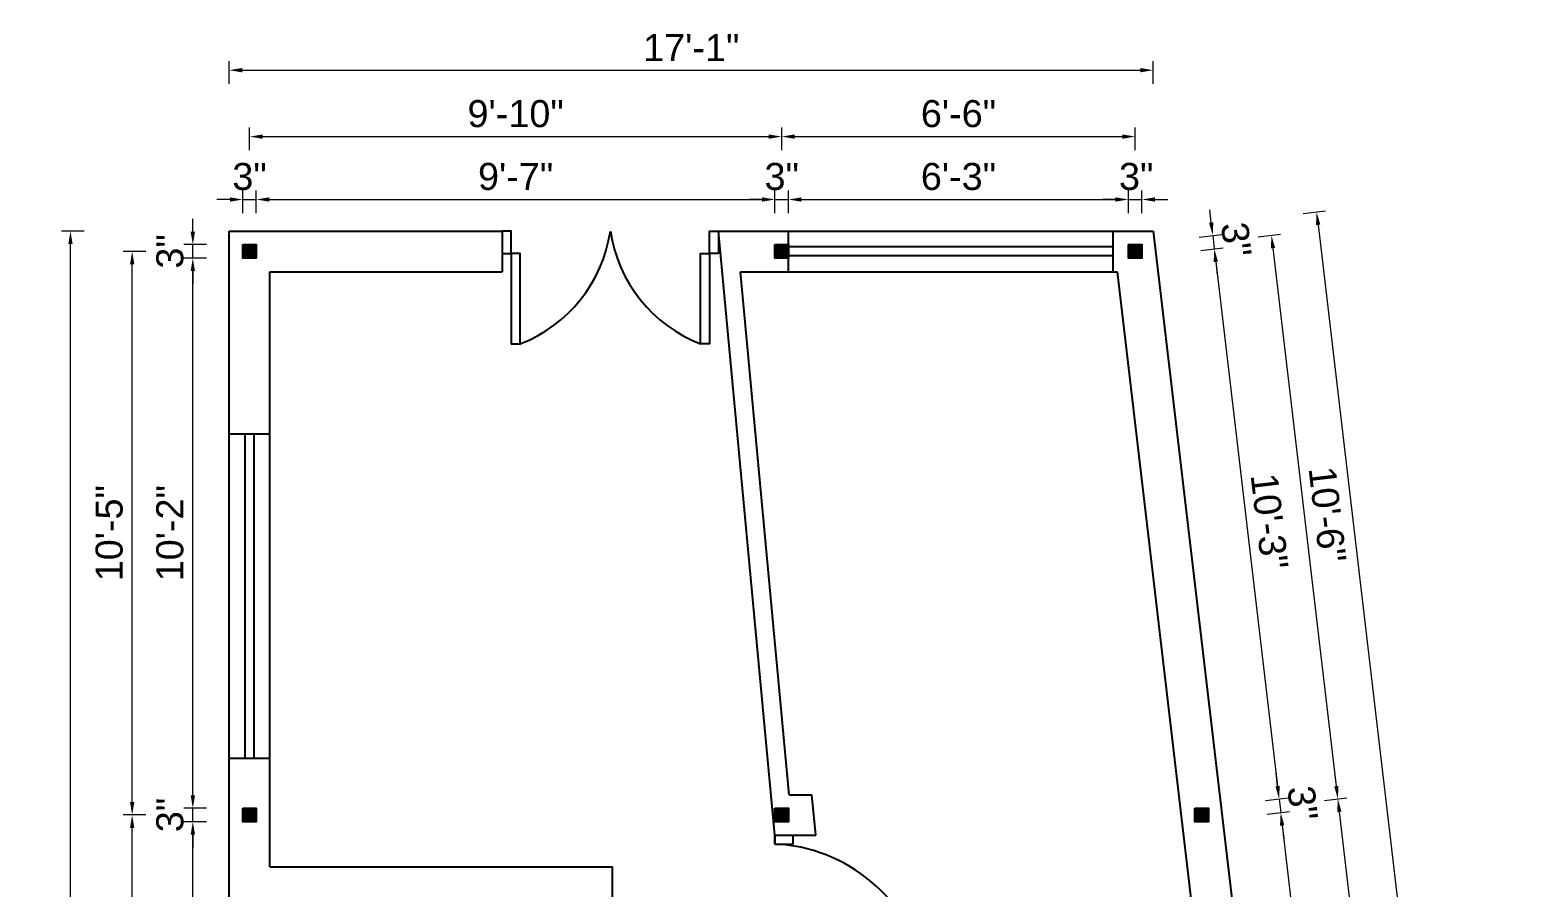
# Model space of a CAD drawing. Header units: inches. Extents: x 54699 to 80583, y -8431 to -3547.
# Drawn here: x 75943.4 to 76274.5, y -4913.8 to -4723.7 of the extents above; entities that cross this region are included whole.
import ezdxf

# ---------------------------------------------------------------- set-up
doc = ezdxf.new("R2010")
doc.units = ezdxf.units.IN
doc.header["$LTSCALE"] = 0.5
doc.header["$MEASUREMENT"] = 0
doc.header["$PDMODE"] = 66
doc.layers.add('DIMENSION', color=5, linetype='Continuous')
for name, color, linetype, lineweight in [('steps', 253, 'Continuous', 20), ('Toilet', 7, 'Continuous', 25), ('truss', 1, 'Continuous', 25)]:
    doc.layers.add(name, color=color, linetype=linetype, lineweight=lineweight)
doc.styles.add('Lettring Text', font='arial.ttf')
doc.dimstyles.new('Copy of Standard', dxfattribs={"dimtxt": 6, "dimasz": 2.875, "dimexe": 2, "dimexo": 4, "dimgap": 2, "dimtad": 1, "dimdec": 0, "dimrnd": 1, "dimzin": 0, "dimdsep": 46, "dimlunit": 4, "dimtxsty": 'Lettring Text', "dimcen": 0.1, "dimclrd": 7, "dimclre": 7, "dimclrt": 7, "dimazin": 0, "dimtfac": 0.645, "dimtdec": 0, "dimtmove": 1, "dimatfit": 0, "dimfxl": 3, "dimfxlon": 1, "dimtfillclr": 256, "dimtolj": 1, "dimtzin": 0, "dimlwd": -1, "dimlwe": -1, "dimarcsym": 2})
pattern_1 = [(45, (2059.24337, 0), (-0.08838834765, 0.08838834765), [])]
pattern_2 = [(45, (2058.74337, 0), (-0.08838834765, 0.08838834765), [])]

# ---------------------------------------------------------------- blocks, each defined once
blk = doc.blocks.new('*D981')
at = {"layer": 'Defpoints', "color": 0, "ltscale": 0.5, "transparency": 16777216}
for p in [(75993.64, -4761.3), (75990.64, -4771.31), (75993.64, -4771.31)]:
    blk.add_point(p, dxfattribs=at)
at = {"layer": 'steps', "color": 7, "ltscale": 0.5, "transparency": 16777216}
for p, q in [((75990.64, -4764.3), (75990.64, -4759.3)), ((75993.64, -4764.3), (75993.64, -4759.3)), ((75987.77, -4761.3), (75984.89, -4761.3)), ((75990.64, -4761.3), (75993.64, -4761.3)), ((75996.52, -4761.3), (75999.39, -4761.3))]:
    blk.add_line(p, q, dxfattribs=at)
for points in [[(75987.77, -4760.82), (75987.77, -4761.78), (75990.64, -4761.3)], [(75996.52, -4760.82), (75996.52, -4761.78), (75993.64, -4761.3)]]:
    blk.add_solid(points, dxfattribs=at)
at = {"layer": 'steps', "color": 7, "ltscale": 0.5, "transparency": 16777216, "insert": (75992.14, -4756.23), "char_height": 6, "attachment_point": 5, "style": 'Lettring Text'}
blk.add_mtext('\\A1;3"', dxfattribs=at)
blk = doc.blocks.new('*D982')
at = {"layer": 'Defpoints', "color": 0, "transparency": 16777216}
for p in [(76108.64, -4761.3), (75993.64, -4771.31), (76108.64, -4771.31)]:
    blk.add_point(p, dxfattribs=at)
at = {"layer": 'steps', "color": 7, "transparency": 16777216}
for p, q in [((75993.64, -4764.3), (75993.64, -4759.3)), ((76108.64, -4764.3), (76108.64, -4759.3)), ((75996.52, -4761.3), (76105.77, -4761.3))]:
    blk.add_line(p, q, dxfattribs=at)
for points in [[(75996.52, -4760.82), (75996.52, -4761.78), (75993.64, -4761.3)], [(76105.77, -4760.82), (76105.77, -4761.78), (76108.64, -4761.3)]]:
    blk.add_solid(points, dxfattribs=at)
at = {"layer": 'steps', "color": 7, "transparency": 16777216, "insert": (76051.14, -4756.23), "char_height": 6, "attachment_point": 5, "style": 'Lettring Text'}
blk.add_mtext('\\A1;9\'-7"', dxfattribs=at)
blk = doc.blocks.new('*D983')
at = {"layer": 'Defpoints', "color": 0, "transparency": 16777216}
for p in [(76111.64, -4761.3), (76108.64, -4771.31), (76111.64, -4771.31)]:
    blk.add_point(p, dxfattribs=at)
at = {"layer": 'steps', "color": 7, "transparency": 16777216}
for p, q in [((76108.64, -4764.3), (76108.64, -4759.3)), ((76111.64, -4764.3), (76111.64, -4759.3)), ((76105.77, -4761.3), (76102.89, -4761.3)), ((76108.64, -4761.3), (76111.64, -4761.3)), ((76114.52, -4761.3), (76117.39, -4761.3))]:
    blk.add_line(p, q, dxfattribs=at)
for points in [[(76105.77, -4760.82), (76105.77, -4761.78), (76108.64, -4761.3)], [(76114.52, -4760.82), (76114.52, -4761.78), (76111.64, -4761.3)]]:
    blk.add_solid(points, dxfattribs=at)
at = {"layer": 'steps', "color": 7, "transparency": 16777216, "insert": (76110.14, -4756.23), "char_height": 6, "attachment_point": 5, "style": 'Lettring Text'}
blk.add_mtext('\\A1;3"', dxfattribs=at)
blk = doc.blocks.new('*D984')
at = {"layer": 'Defpoints', "color": 0, "transparency": 16777216}
for p in [(76187.01, -4761.3), (76111.64, -4771.31), (76187.01, -4771.31)]:
    blk.add_point(p, dxfattribs=at)
at = {"layer": 'steps', "color": 7, "transparency": 16777216}
for p, q in [((76111.64, -4764.3), (76111.64, -4759.3)), ((76187.01, -4764.3), (76187.01, -4759.3)), ((76114.52, -4761.3), (76184.14, -4761.3))]:
    blk.add_line(p, q, dxfattribs=at)
for points in [[(76114.52, -4760.82), (76114.52, -4761.78), (76111.64, -4761.3)], [(76184.14, -4760.82), (76184.14, -4761.78), (76187.01, -4761.3)]]:
    blk.add_solid(points, dxfattribs=at)
at = {"layer": 'steps', "color": 7, "transparency": 16777216, "insert": (76149.33, -4756.23), "char_height": 6, "attachment_point": 5, "style": 'Lettring Text'}
blk.add_mtext('\\A1;6\'-3"', dxfattribs=at)
blk = doc.blocks.new('*D985')
at = {"layer": 'Defpoints', "color": 0, "transparency": 16777216}
for p in [(76190.01, -4761.3), (76187.01, -4771.31), (76190.01, -4771.31)]:
    blk.add_point(p, dxfattribs=at)
at = {"layer": 'steps', "color": 7, "transparency": 16777216}
for p, q in [((76187.01, -4764.3), (76187.01, -4759.3)), ((76190.01, -4764.3), (76190.01, -4759.3)), ((76184.14, -4761.3), (76181.26, -4761.3)), ((76187.01, -4761.3), (76190.01, -4761.3)), ((76192.89, -4761.3), (76195.76, -4761.3))]:
    blk.add_line(p, q, dxfattribs=at)
for points in [[(76184.14, -4760.82), (76184.14, -4761.78), (76187.01, -4761.3)], [(76192.89, -4760.82), (76192.89, -4761.78), (76190.01, -4761.3)]]:
    blk.add_solid(points, dxfattribs=at)
at = {"layer": 'steps', "color": 7, "transparency": 16777216, "insert": (76188.74, -4756.23), "char_height": 6, "attachment_point": 5, "style": 'Lettring Text'}
blk.add_mtext('\\A1;3"', dxfattribs=at)
blk = doc.blocks.new('*D986')
at = {"layer": 'Defpoints', "color": 0, "transparency": 16777216}
for p in [(76110.14, -4747.35), (75992.14, -4772.81), (76110.14, -4772.81)]:
    blk.add_point(p, dxfattribs=at)
at = {"layer": 'steps', "color": 7, "transparency": 16777216}
for p, q in [((75992.14, -4750.35), (75992.14, -4745.35)), ((75995.02, -4747.35), (76107.27, -4747.35)), ((76110.14, -4750.35), (76110.14, -4745.35))]:
    blk.add_line(p, q, dxfattribs=at)
for points in [[(75995.02, -4746.87), (75995.02, -4747.83), (75992.14, -4747.35)], [(76107.27, -4746.87), (76107.27, -4747.83), (76110.14, -4747.35)]]:
    blk.add_solid(points, dxfattribs=at)
at = {"layer": 'steps', "color": 7, "transparency": 16777216, "insert": (76051.14, -4742.29), "char_height": 6, "attachment_point": 5, "style": 'Lettring Text'}
blk.add_mtext('\\A1;9\'-10"', dxfattribs=at)
blk = doc.blocks.new('*D987')
at = {"layer": 'Defpoints', "color": 0, "transparency": 16777216}
for p in [(76188.51, -4747.35), (76110.14, -4772.81), (76188.51, -4772.81)]:
    blk.add_point(p, dxfattribs=at)
at = {"layer": 'steps', "color": 7, "transparency": 16777216}
for p, q in [((76110.14, -4750.35), (76110.14, -4745.35)), ((76113.02, -4747.35), (76185.64, -4747.35)), ((76188.51, -4750.35), (76188.51, -4745.35))]:
    blk.add_line(p, q, dxfattribs=at)
for points in [[(76113.02, -4746.87), (76113.02, -4747.83), (76110.14, -4747.35)], [(76185.64, -4746.87), (76185.64, -4747.83), (76188.51, -4747.35)]]:
    blk.add_solid(points, dxfattribs=at)
at = {"layer": 'steps', "color": 7, "transparency": 16777216, "insert": (76149.33, -4742.29), "char_height": 6, "attachment_point": 5, "style": 'Lettring Text'}
blk.add_mtext('\\A1;6\'-6"', dxfattribs=at)
blk = doc.blocks.new('*D988')
at = {"layer": 'Defpoints', "color": 0, "transparency": 16777216}
for p in [(76192.52, -4732.62), (75987.64, -4768.31), (76192.52, -4768.31)]:
    blk.add_point(p, dxfattribs=at)
at = {"layer": 'steps', "color": 7, "transparency": 16777216}
for p, q in [((75987.64, -4735.62), (75987.64, -4730.62)), ((76192.52, -4735.62), (76192.52, -4730.62)), ((75990.52, -4732.62), (76189.64, -4732.62))]:
    blk.add_line(p, q, dxfattribs=at)
for points in [[(75990.52, -4732.14), (75990.52, -4733.1), (75987.64, -4732.62)], [(76189.64, -4732.14), (76189.64, -4733.1), (76192.52, -4732.62)]]:
    blk.add_solid(points, dxfattribs=at)
at = {"layer": 'steps', "color": 7, "transparency": 16777216, "insert": (76090.08, -4727.61), "char_height": 6, "attachment_point": 5, "style": 'Lettring Text'}
blk.add_mtext('\\A1;17\'-1"', dxfattribs=at)
blk = doc.blocks.new('*D1000')
at = {"layer": 'Defpoints', "color": 0, "transparency": 16777216}
for p in [(75979.56, -4899.31), (75990.64, -4899.31), (75990.64, -4983.31)]:
    blk.add_point(p, dxfattribs=at)
at = {"layer": 'steps', "color": 7, "transparency": 16777216}
for p, q in [((75982.56, -4899.31), (75977.56, -4899.31)), ((75979.56, -4980.44), (75979.56, -4902.19)), ((75982.56, -4983.31), (75977.56, -4983.31))]:
    blk.add_line(p, q, dxfattribs=at)
for points in [[(75979.08, -4902.19), (75980.04, -4902.19), (75979.56, -4899.31)], [(75979.08, -4980.44), (75980.04, -4980.44), (75979.56, -4983.31)]]:
    blk.add_solid(points, dxfattribs=at)
at = {"layer": 'steps', "color": 7, "transparency": 16777216, "insert": (75974.56, -4941.31), "char_height": 6, "attachment_point": 5, "rotation": 90, "style": 'Lettring Text'}
blk.add_mtext("\\A1;7'", dxfattribs=at)
blk = doc.blocks.new('*D1001')
at = {"layer": 'Defpoints', "color": 0, "transparency": 16777216}
for p in [(75979.56, -4896.31), (75990.64, -4896.31), (75990.64, -4899.31)]:
    blk.add_point(p, dxfattribs=at)
at = {"layer": 'steps', "color": 7, "transparency": 16777216}
for p, q in [((75979.56, -4893.44), (75979.56, -4890.56)), ((75982.56, -4896.31), (75977.56, -4896.31)), ((75979.56, -4899.31), (75979.56, -4896.31)), ((75982.56, -4899.31), (75977.56, -4899.31)), ((75979.56, -4902.19), (75979.56, -4905.06))]:
    blk.add_line(p, q, dxfattribs=at)
for points in [[(75979.08, -4893.44), (75980.04, -4893.44), (75979.56, -4896.31)], [(75979.08, -4902.19), (75980.04, -4902.19), (75979.56, -4899.31)]]:
    blk.add_solid(points, dxfattribs=at)
at = {"layer": 'steps', "color": 7, "transparency": 16777216, "insert": (75974.49, -4897.81), "char_height": 6, "attachment_point": 5, "rotation": 90, "style": 'Lettring Text'}
blk.add_mtext('\\A1;3"', dxfattribs=at)
blk = doc.blocks.new('*D1002')
at = {"layer": 'Defpoints', "color": 0, "transparency": 16777216}
for p in [(75979.56, -4774.31), (75990.64, -4774.31), (75990.64, -4896.31)]:
    blk.add_point(p, dxfattribs=at)
at = {"layer": 'steps', "color": 7, "transparency": 16777216}
for p, q in [((75982.56, -4774.31), (75977.56, -4774.31)), ((75979.56, -4893.44), (75979.56, -4777.19)), ((75982.56, -4896.31), (75977.56, -4896.31))]:
    blk.add_line(p, q, dxfattribs=at)
for points in [[(75979.08, -4777.19), (75980.04, -4777.19), (75979.56, -4774.31)], [(75979.08, -4893.44), (75980.04, -4893.44), (75979.56, -4896.31)]]:
    blk.add_solid(points, dxfattribs=at)
at = {"layer": 'steps', "color": 7, "transparency": 16777216, "insert": (75974.49, -4835.31), "char_height": 6, "attachment_point": 5, "rotation": 90, "style": 'Lettring Text'}
blk.add_mtext('\\A1;10\'-2"', dxfattribs=at)
blk = doc.blocks.new('*D1003')
at = {"layer": 'Defpoints', "color": 0, "transparency": 16777216}
for p in [(75979.56, -4771.31), (75990.64, -4771.31), (75990.64, -4774.31)]:
    blk.add_point(p, dxfattribs=at)
at = {"layer": 'steps', "color": 7, "transparency": 16777216}
for p, q in [((75979.56, -4768.44), (75979.56, -4765.56)), ((75982.56, -4771.31), (75977.56, -4771.31)), ((75982.56, -4774.31), (75977.56, -4774.31)), ((75979.56, -4774.31), (75979.56, -4771.31)), ((75979.56, -4777.19), (75979.56, -4780.06))]:
    blk.add_line(p, q, dxfattribs=at)
for points in [[(75979.08, -4768.44), (75980.04, -4768.44), (75979.56, -4771.31)], [(75979.08, -4777.19), (75980.04, -4777.19), (75979.56, -4774.31)]]:
    blk.add_solid(points, dxfattribs=at)
at = {"layer": 'steps', "color": 7, "transparency": 16777216, "insert": (75974.49, -4772.81), "char_height": 6, "attachment_point": 5, "rotation": 90, "style": 'Lettring Text'}
blk.add_mtext('\\A1;3"', dxfattribs=at)
blk = doc.blocks.new('*D1005')
at = {"layer": 'Defpoints', "color": 0, "transparency": 16777216}
for p in [(75966.11, -4897.81), (75992.14, -4897.81), (75992.14, -4984.81)]:
    blk.add_point(p, dxfattribs=at)
at = {"layer": 'steps', "color": 7, "transparency": 16777216}
for p, q in [((75969.11, -4897.81), (75964.11, -4897.81)), ((75966.11, -4981.94), (75966.11, -4900.69)), ((75969.11, -4984.81), (75964.11, -4984.81))]:
    blk.add_line(p, q, dxfattribs=at)
for points in [[(75965.63, -4900.69), (75966.59, -4900.69), (75966.11, -4897.81)], [(75965.63, -4981.94), (75966.59, -4981.94), (75966.11, -4984.81)]]:
    blk.add_solid(points, dxfattribs=at)
at = {"layer": 'steps', "color": 7, "transparency": 16777216, "insert": (75961.04, -4941.31), "char_height": 6, "attachment_point": 5, "rotation": 90, "style": 'Lettring Text'}
blk.add_mtext('\\A1;7\'-3"', dxfattribs=at)
blk = doc.blocks.new('*D1006')
at = {"layer": 'Defpoints', "color": 0, "transparency": 16777216}
for p in [(75966.11, -4772.81), (75992.14, -4772.81), (75992.14, -4897.81)]:
    blk.add_point(p, dxfattribs=at)
at = {"layer": 'steps', "color": 7, "transparency": 16777216}
for p, q in [((75969.11, -4772.81), (75964.11, -4772.81)), ((75966.11, -4894.94), (75966.11, -4775.69)), ((75969.11, -4897.81), (75964.11, -4897.81))]:
    blk.add_line(p, q, dxfattribs=at)
for points in [[(75965.63, -4775.69), (75966.59, -4775.69), (75966.11, -4772.81)], [(75965.63, -4894.94), (75966.59, -4894.94), (75966.11, -4897.81)]]:
    blk.add_solid(points, dxfattribs=at)
at = {"layer": 'steps', "color": 7, "transparency": 16777216, "insert": (75961.04, -4835.31), "char_height": 6, "attachment_point": 5, "rotation": 90, "style": 'Lettring Text'}
blk.add_mtext('\\A1;10\'-5"', dxfattribs=at)
blk = doc.blocks.new('*D1007')
at = {"layer": 'Defpoints', "color": 0, "transparency": 16777216}
for p in [(75952.43, -4768.31), (75987.64, -4768.31), (75987.64, -5140.31)]:
    blk.add_point(p, dxfattribs=at)
at = {"layer": 'steps', "color": 7, "transparency": 16777216}
for p, q in [((75955.43, -4768.31), (75950.43, -4768.31)), ((75952.43, -5137.44), (75952.43, -4771.19)), ((75955.43, -5140.31), (75950.43, -5140.31))]:
    blk.add_line(p, q, dxfattribs=at)
for points in [[(75951.95, -4771.19), (75952.91, -4771.19), (75952.43, -4768.31)], [(75951.95, -5137.44), (75952.91, -5137.44), (75952.43, -5140.31)]]:
    blk.add_solid(points, dxfattribs=at)
at = {"layer": 'steps', "color": 7, "transparency": 16777216, "insert": (75947.36, -4954.31), "char_height": 6, "attachment_point": 5, "rotation": 90, "style": 'Lettring Text'}
blk.add_mtext("\\A1;31'", dxfattribs=at)
blk = doc.blocks.new('*D973')
at = {"layer": 'Defpoints', "color": 0, "transparency": 16777216}
for p in [(76188.34, -4771.31), (76188.69, -4774.31), (76206.05, -4772.27)]:
    blk.add_point(p, dxfattribs=at)
at = {"layer": 'steps', "color": 7, "transparency": 16777216}
for p, q in [((76205.36, -4766.41), (76205.03, -4763.56)), ((76202.72, -4769.62), (76207.69, -4769.03)), ((76205.7, -4769.27), (76206.05, -4772.27)), ((76203.07, -4772.62), (76208.04, -4772.03)), ((76206.39, -4775.12), (76206.72, -4777.98))]:
    blk.add_line(p, q, dxfattribs=at)
for points in [[(76205.84, -4766.35), (76204.89, -4766.47), (76205.7, -4769.27)], [(76206.86, -4775.07), (76205.91, -4775.18), (76206.05, -4772.27)]]:
    blk.add_solid(points, dxfattribs=at)
at = {"layer": 'steps', "color": 7, "transparency": 16777216, "insert": (76210.91, -4770.17), "char_height": 6, "attachment_point": 5, "rotation": 276.7164, "style": 'Lettring Text'}
blk.add_mtext('\\A1;3"', dxfattribs=at)
blk = doc.blocks.new('*D974')
at = {"layer": 'Defpoints', "color": 0, "transparency": 16777216}
for p in [(76188.69, -4774.31), (76203.06, -4896.31), (76220.42, -4894.27)]:
    blk.add_point(p, dxfattribs=at)
at = {"layer": 'steps', "color": 7, "transparency": 16777216}
for p, q in [((76203.07, -4772.62), (76208.04, -4772.03)), ((76206.39, -4775.12), (76220.08, -4891.41)), ((76217.44, -4894.62), (76222.41, -4894.03))]:
    blk.add_line(p, q, dxfattribs=at)
for points in [[(76206.86, -4775.07), (76205.91, -4775.18), (76206.05, -4772.27)], [(76220.56, -4891.35), (76219.61, -4891.47), (76220.42, -4894.27)]]:
    blk.add_solid(points, dxfattribs=at)
at = {"layer": 'steps', "color": 7, "transparency": 16777216, "insert": (76218.27, -4832.67), "char_height": 6, "attachment_point": 5, "rotation": 276.7164, "style": 'Lettring Text'}
blk.add_mtext('\\A1;10\'-3"', dxfattribs=at)
blk = doc.blocks.new('*D975')
at = {"layer": 'Defpoints', "color": 0, "transparency": 16777216}
for p in [(76203.06, -4896.31), (76203.41, -4899.31), (76220.77, -4897.27)]:
    blk.add_point(p, dxfattribs=at)
at = {"layer": 'steps', "color": 7, "transparency": 16777216}
for p, q in [((76220.08, -4891.41), (76219.75, -4888.56)), ((76217.44, -4894.62), (76222.41, -4894.03)), ((76217.79, -4897.62), (76222.76, -4897.03)), ((76220.42, -4894.27), (76220.77, -4897.27)), ((76221.11, -4900.12), (76221.45, -4902.98))]:
    blk.add_line(p, q, dxfattribs=at)
for points in [[(76220.56, -4891.35), (76219.61, -4891.47), (76220.42, -4894.27)], [(76221.58, -4900.07), (76220.63, -4900.18), (76220.77, -4897.27)]]:
    blk.add_solid(points, dxfattribs=at)
at = {"layer": 'steps', "color": 7, "transparency": 16777216, "insert": (76225.63, -4895.17), "char_height": 6, "attachment_point": 5, "rotation": 276.7164, "style": 'Lettring Text'}
blk.add_mtext('\\A1;3"', dxfattribs=at)
blk = doc.blocks.new('*D976')
at = {"layer": 'Defpoints', "color": 0, "transparency": 16777216}
for p in [(76203.41, -4899.31), (76230.66, -4981.27), (76213.3, -4983.31)]:
    blk.add_point(p, dxfattribs=at)
at = {"layer": 'steps', "color": 7, "transparency": 16777216}
for p, q in [((76217.79, -4897.62), (76222.76, -4897.03)), ((76221.11, -4900.12), (76230.33, -4978.41)), ((76227.69, -4981.62), (76232.65, -4981.03))]:
    blk.add_line(p, q, dxfattribs=at)
for points in [[(76221.58, -4900.07), (76220.63, -4900.18), (76220.77, -4897.27)], [(76230.8, -4978.35), (76229.85, -4978.47), (76230.66, -4981.27)]]:
    blk.add_solid(points, dxfattribs=at)
at = {"layer": 'steps', "color": 7, "transparency": 16777216, "insert": (76230.7, -4938.68), "char_height": 6, "attachment_point": 5, "rotation": 276.7164, "style": 'Lettring Text'}
blk.add_mtext('\\A1;7\'-1"', dxfattribs=at)
blk = doc.blocks.new('*D1009')
at = {"layer": 'Defpoints', "color": 0, "transparency": 16777216}
for p in [(76233.45, -4894.25), (76203.24, -4897.81), (76213.48, -4984.81)]:
    blk.add_point(p, dxfattribs=at)
at = {"layer": 'steps', "color": 7, "transparency": 16777216}
for p, q in [((76230.47, -4894.6), (76235.44, -4894.02)), ((76243.36, -4978.4), (76233.79, -4897.11)), ((76240.72, -4981.6), (76245.68, -4981.02))]:
    blk.add_line(p, q, dxfattribs=at)
for points in [[(76234.26, -4897.05), (76233.31, -4897.16), (76233.45, -4894.25)], [(76243.84, -4978.34), (76242.89, -4978.45), (76243.7, -4981.25)]]:
    blk.add_solid(points, dxfattribs=at)
at = {"layer": 'steps', "color": 7, "transparency": 16777216, "insert": (76243.54, -4937.17), "char_height": 6, "attachment_point": 5, "rotation": 276.7164, "style": 'Lettring Text'}
blk.add_mtext('\\A1;7\'-4"', dxfattribs=at)
blk = doc.blocks.new('*D980')
at = {"layer": 'Defpoints', "color": 0, "transparency": 16777216}
for p in [(76218.73, -4769.25), (76188.51, -4772.81), (76203.24, -4897.81)]:
    blk.add_point(p, dxfattribs=at)
at = {"layer": 'steps', "color": 7, "transparency": 16777216}
for p, q in [((76215.75, -4769.6), (76220.72, -4769.02)), ((76233.12, -4891.4), (76219.07, -4772.11)), ((76230.47, -4894.6), (76235.44, -4894.02))]:
    blk.add_line(p, q, dxfattribs=at)
for points in [[(76219.54, -4772.05), (76218.59, -4772.16), (76218.73, -4769.25)], [(76233.59, -4891.34), (76232.64, -4891.45), (76233.45, -4894.25)]]:
    blk.add_solid(points, dxfattribs=at)
at = {"layer": 'steps', "color": 7, "transparency": 16777216, "insert": (76231.12, -4831.16), "char_height": 6, "attachment_point": 5, "rotation": 276.7164, "style": 'Lettring Text'}
blk.add_mtext('\\A1;10\'-6"', dxfattribs=at)
blk = doc.blocks.new('*D1010')
at = {"layer": 'Defpoints', "color": 0, "transparency": 16777216}
for p in [(76192.52, -4768.31), (76272.55, -5136.05), (76236.32, -5140.31)]:
    blk.add_point(p, dxfattribs=at)
at = {"layer": 'steps', "color": 7, "transparency": 16777216}
for p, q in [((76225.76, -4764.4), (76230.72, -4763.81)), ((76229.07, -4766.9), (76272.21, -5133.19)), ((76269.57, -5136.4), (76274.53, -5135.81))]:
    blk.add_line(p, q, dxfattribs=at)
for points in [[(76229.55, -4766.84), (76228.6, -4766.96), (76228.74, -4764.05)], [(76272.68, -5133.13), (76271.73, -5133.25), (76272.55, -5136.05)]]:
    blk.add_solid(points, dxfattribs=at)
at = {"layer": 'steps', "color": 7, "transparency": 16777216, "insert": (76255.67, -4949.45), "char_height": 6, "attachment_point": 5, "rotation": 276.7164, "style": 'Lettring Text'}
blk.add_mtext('\\A1;31\'-3"', dxfattribs=at)

msp = doc.modelspace()

# ---------------------------------------------------------------- hatches: boundary and pattern name
at = {"layer": 'Toilet'}
h = msp.add_hatch(dxfattribs=at)
h.set_pattern_fill('ANSI31', color=256)
h.set_pattern_definition(pattern_1)
h.paths.add_polyline_path([(75990.64, -4771.31), (75990.64, -4774.31), (75993.64, -4774.31), (75993.64, -4771.31)])
h = msp.add_hatch(dxfattribs=at)
h.set_pattern_fill('ANSI31', color=256)
h.set_pattern_definition(pattern_2)
h.paths.add_polyline_path([(76108.64, -4774.31), (76111.64, -4774.31), (76111.64, -4771.31), (76108.64, -4771.31)])
h = msp.add_hatch(dxfattribs=at)
h.set_pattern_fill('ANSI31', color=256)
h.set_pattern_definition(pattern_1)
h.paths.add_polyline_path([(76190.01, -4771.31), (76187.01, -4771.31), (76187.01, -4774.31), (76190.01, -4774.31)])
h = msp.add_hatch(dxfattribs=at)
h.set_pattern_fill('ANSI31', color=256)
h.set_pattern_definition(pattern_1)
h.paths.add_polyline_path([(75993.64, -4896.31), (75990.64, -4896.31), (75990.64, -4899.31), (75993.64, -4899.31)])
h = msp.add_hatch(dxfattribs=at)
h.set_pattern_fill('ANSI31', color=256)
h.set_pattern_definition(pattern_2)
h.paths.add_polyline_path([(76111.64, -4899.31), (76111.64, -4896.31), (76108.64, -4896.31), (76108.64, -4899.31)])
h = msp.add_hatch(dxfattribs=at)
h.set_pattern_fill('ANSI31', color=256)
h.set_pattern_definition(pattern_1)
h.paths.add_polyline_path([(76204.74, -4896.31), (76201.74, -4896.31), (76201.74, -4899.31), (76204.74, -4899.31)])

# ---------------------------------------------------------------- linework, layer by layer
at = {"layer": 'DIMENSION', "ltscale": 7}
for p, q in [((76111.64, -4777.31), (76111.64, -4768.31)), ((76183.64, -4777.31), (76183.64, -4768.31)), ((76183.64, -4771.81), (76111.64, -4771.81)), ((76183.64, -4773.81), (76111.64, -4773.81)), ((75996.64, -4813.31), (75987.64, -4813.31)), ((75991.14, -4885.31), (75991.14, -4813.31)), ((75993.14, -4885.31), (75993.14, -4813.31)), ((75996.64, -4885.31), (75987.64, -4885.31)), ((76108.64, -4904.31), (76108.64, -4902.31)), ((76112.64, -4904.31), (76112.64, -4902.31)), ((76108.64, -4904.31), (76112.64, -4904.31))]:
    msp.add_line(p, q, dxfattribs=at)
for points in [[(76048.14, -4773.31), (76050.14, -4773.31), (76050.14, -4768.31), (76048.14, -4768.31)], [(76096.14, -4773.31), (76094.14, -4773.31), (76094.14, -4768.31), (76096.14, -4768.31)], [(76050.14, -4773.31), (76050.14, -4793.31), (76052.14, -4793.31), (76052.14, -4773.31)], [(76094.14, -4773.31), (76094.14, -4793.31), (76092.14, -4793.31), (76092.14, -4773.31)]]:
    msp.add_lwpolyline(points, close=True, dxfattribs=at)
for centre, radius, start, end in [((76040.62, -4763.59), 31.88, 291.198, 351.4824), ((76103.67, -4763.59), 31.88, 188.5176, 248.802), ((76106.75, -4940.4), 36.23, 10.9657, 84.9754)]:
    msp.add_arc(centre, radius, start, end, dxfattribs=at)
at = {"layer": 'Toilet'}
for p, q in [((75987.64, -5140.31), (75987.64, -4768.31)), ((75987.64, -4768.31), (76048.14, -4768.31)), ((76048.14, -4768.31), (76048.14, -4777.31)), ((76096.14, -4768.31), (76192.52, -4768.31)), ((76108.64, -4902.31), (76096.14, -4768.31)), ((76192.52, -4768.31), (76236.32, -5140.31)), ((75996.64, -4909.31), (75996.64, -4777.31)), ((75996.64, -4777.31), (76048.14, -4777.31)), ((76101, -4777.31), (76184.51, -4777.31)), ((76111.82, -4893.31), (76101, -4777.31)), ((76184.51, -4777.31), (76204.06, -4943.31)), ((76111.82, -4893.31), (76116.84, -4893.31)), ((76117.68, -4902.31), (76116.84, -4893.31)), ((76108.64, -4902.31), (76108.64, -4904.31)), ((76108.64, -4902.31), (76112.64, -4902.31)), ((76108.64, -4902.31), (76117.68, -4902.31)), ((75996.64, -4909.31), (76072.64, -4909.31)), ((76072.64, -4948.31), (76072.64, -4909.31))]:
    msp.add_line(p, q, dxfattribs=at)
for points in [[(75990.64, -4771.31), (75993.64, -4771.31), (75993.64, -4774.31), (75990.64, -4774.31)], [(76108.64, -4771.31), (76111.64, -4771.31), (76111.64, -4774.31), (76108.64, -4774.31)], [(76187.01, -4771.31), (76190.01, -4771.31), (76190.01, -4774.31), (76187.01, -4774.31)], [(75990.64, -4896.31), (75993.64, -4896.31), (75993.64, -4899.31), (75990.64, -4899.31)], [(76108.64, -4896.31), (76111.64, -4896.31), (76111.64, -4899.31), (76108.64, -4899.31)], [(76201.74, -4896.31), (76204.74, -4896.31), (76204.74, -4899.31), (76201.74, -4899.31)]]:
    msp.add_lwpolyline(points, close=True, dxfattribs=at)
at = {"layer": 'truss', "ltscale": 7}
msp.add_line((76108.64, -4902.31), (76112.64, -4902.31), dxfattribs=at)

# ---------------------------------------------------------------- dimensions: what is measured, and where the dimension line sits
at = {"layer": 'steps'}
for base, p1, p2, picture, middle in [((76192.52, -4732.62), (75987.64, -4768.31), (76192.52, -4768.31), '*D988', (76090.08, -4727.61)), ((76110.14, -4747.35), (75992.14, -4772.81), (76110.14, -4772.81), '*D986', (76051.14, -4742.29)), ((76188.51, -4747.35), (76110.14, -4772.81), (76188.51, -4772.81), '*D987', (76149.33, -4742.29)), ((76108.64, -4761.3), (75993.64, -4771.31), (76108.64, -4771.31), '*D982', (76051.14, -4756.23)), ((76187.01, -4761.3), (76111.64, -4771.31), (76187.01, -4771.31), '*D984', (76149.33, -4756.23))]:
    dim = msp.add_linear_dim(base=base, p1=p1, p2=p2, dimstyle='Copy of Standard', dxfattribs=at)
    dim.commit()
    dim.dimension.update_dxf_attribs({"geometry": picture, "text_midpoint": middle})
at = {"layer": 'steps', "ltscale": 0.5}
dim = msp.add_linear_dim(base=(75993.64, -4761.3), p1=(75990.64, -4771.31), p2=(75993.64, -4771.31), dimstyle='Copy of Standard', dxfattribs=at)
dim.commit()
dim.dimension.update_dxf_attribs({"geometry": '*D981', "text_midpoint": (75992.14, -4761.3), "dimtype": 160})
at = {"layer": 'steps'}
for base, p1, p2, picture, middle in [((76111.64, -4761.3), (76108.64, -4771.31), (76111.64, -4771.31), '*D983', (76110.14, -4761.3)), ((76190.01, -4761.3), (76187.01, -4771.31), (76190.01, -4771.31), '*D985', (76188.74, -4761.3))]:
    dim = msp.add_linear_dim(base=base, p1=p1, p2=p2, dimstyle='Copy of Standard', dxfattribs=at)
    dim.commit()
    dim.dimension.update_dxf_attribs({"geometry": picture, "text_midpoint": middle, "dimtype": 160})
for base, p1, p2, angle, picture, middle, dimtype in [((76206.05, -4772.27), (76188.34, -4771.31), (76188.69, -4774.31), 276.7164, '*D973', (76205.88, -4770.77), 161), ((75979.56, -4771.31), (75990.64, -4774.31), (75990.64, -4771.31), 90, '*D1003', (75979.56, -4772.81), 160), ((76220.77, -4897.27), (76203.06, -4896.31), (76203.41, -4899.31), 96.7164, '*D975', (76220.6, -4895.77), 160), ((75979.56, -4896.31), (75990.64, -4899.31), (75990.64, -4896.31), 90, '*D1001', (75979.56, -4897.81), 160)]:
    dim = msp.add_linear_dim(base=base, p1=p1, p2=p2, angle=angle, dimstyle='Copy of Standard', dxfattribs=at)
    dim.commit()
    dim.dimension.update_dxf_attribs({"geometry": picture, "text_midpoint": middle, "dimtype": dimtype})
dim = msp.add_aligned_dim(p1=(76192.52, -4768.31), p2=(76236.32, -5140.31), distance=36.47, dimstyle='Copy of Standard', dxfattribs=at)
dim.commit()
dim.dimension.update_dxf_attribs({"geometry": '*D1010', "text_midpoint": (76255.67, -4949.45)})
for base, p1, p2, angle, picture, middle in [((75952.43, -4768.31), (75987.64, -5140.31), (75987.64, -4768.31), 90, '*D1007', (75947.36, -4954.31)), ((76218.73, -4769.25), (76203.24, -4897.81), (76188.51, -4772.81), 276.7164, '*D980', (76231.12, -4831.16)), ((75966.11, -4772.81), (75992.14, -4897.81), (75992.14, -4772.81), 90, '*D1006', (75961.04, -4835.31)), ((75979.56, -4774.31), (75990.64, -4896.31), (75990.64, -4774.31), 90, '*D1002', (75974.49, -4835.31)), ((76220.42, -4894.27), (76188.69, -4774.31), (76203.06, -4896.31), 96.7164, '*D974', (76218.27, -4832.67)), ((76233.45, -4894.25), (76213.48, -4984.81), (76203.24, -4897.81), 276.7164, '*D1009', (76243.54, -4937.17)), ((76230.66, -4981.27), (76203.41, -4899.31), (76213.3, -4983.31), 96.7164, '*D976', (76230.7, -4938.68)), ((75966.11, -4897.81), (75992.14, -4984.81), (75992.14, -4897.81), 90, '*D1005', (75961.04, -4941.31)), ((75979.56, -4899.31), (75990.64, -4983.31), (75990.64, -4899.31), 90, '*D1000', (75974.56, -4941.31))]:
    dim = msp.add_linear_dim(base=base, p1=p1, p2=p2, angle=angle, dimstyle='Copy of Standard', dxfattribs=at)
    dim.commit()
    dim.dimension.update_dxf_attribs({"geometry": picture, "text_midpoint": middle})

doc.saveas('drawing.dxf')
